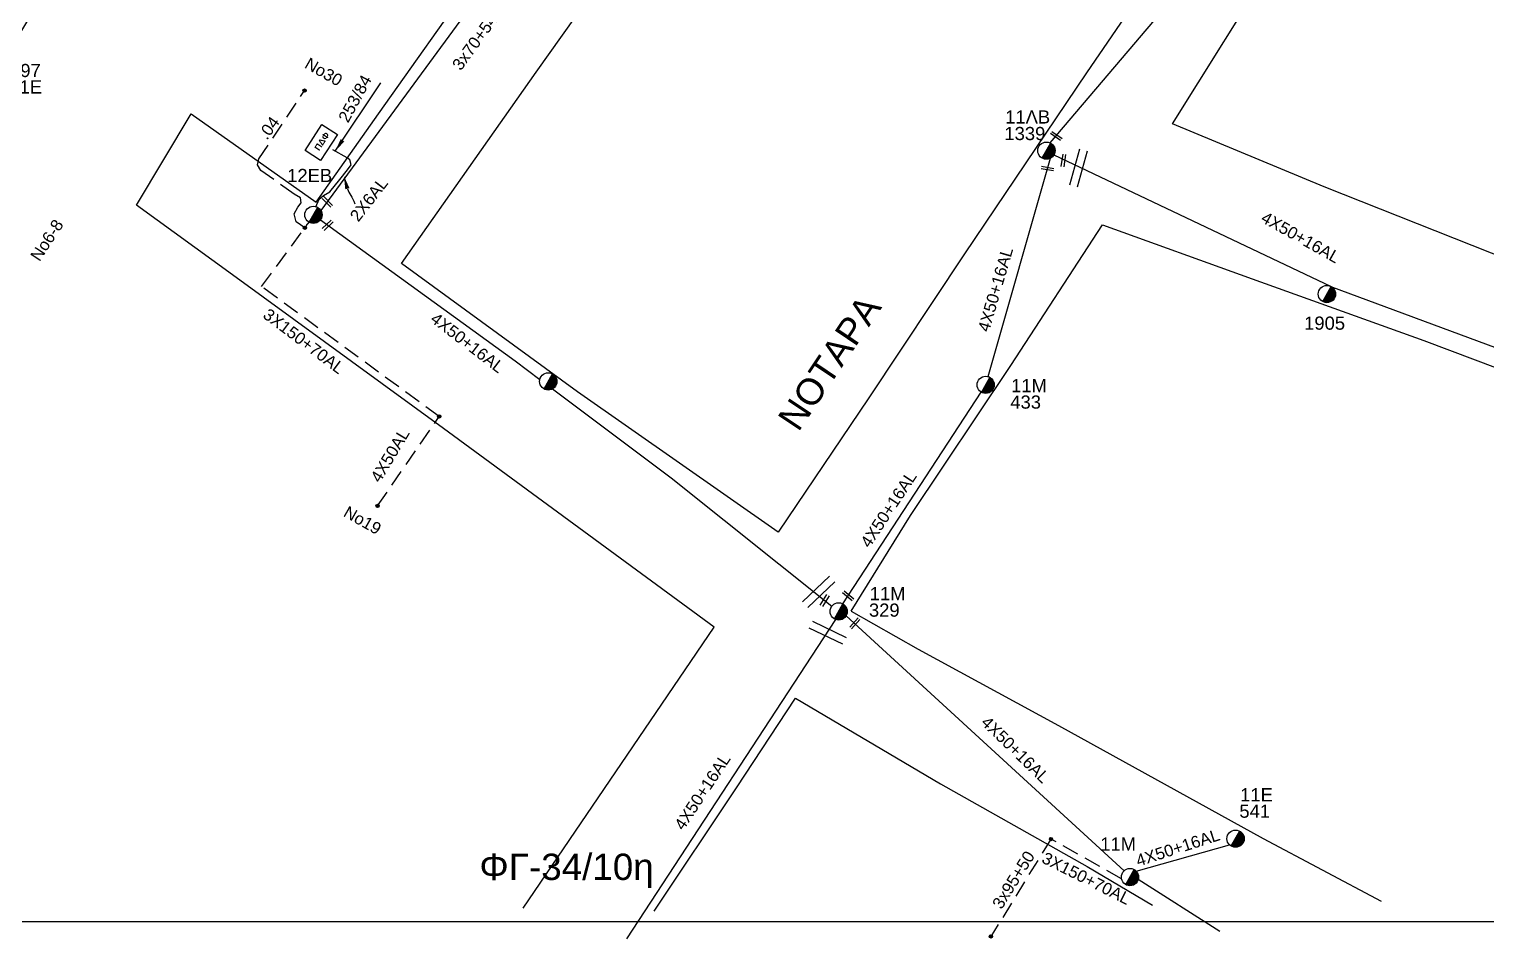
# Model space of a CAD drawing. Header units: millimetres. Extents: x 751 to 1825, y 360 to 872.
# Drawn here: x 1216 to 1326.7, y 368.6 to 437.7 of the extents above; entities that cross this region are included whole.
import ezdxf

# ---------------------------------------------------------------- set-up
doc = ezdxf.new("R2010")
doc.units = ezdxf.units.MM
doc.linetypes.add('DASHED', pattern=[19.05, 12.7, -6.35])
for name, color, linetype in [('Pillar (ΠΔΦ) Δημοτικού Φωτισμού', 7, 'Continuous'), ('Γυμνά εναέρια ΧΤ και ΦΟΠ (3Φ)   4x50+16AL', 7, 'Continuous'), ('Επιγραφές - Σχήματα', 7, 'Continuous'), ('Καλώδια ΧΤ   2x6AL', 7, 'DASHED'), ('Καλώδια ΧΤ   3x95+50 AL XLPE', 7, 'DASHED'), ('Μηχανική τομή', 7, 'Continuous'), ('Στύλος ΦΜ', 7, 'Continuous'), ('Στύλος ΦΜ @ 1', 7, 'Continuous'), ('Συνδέσεις', 7, 'Continuous'), ('Συνεστραμμένα ΧΤ   3x70+54.6+25 AL', 7, 'SYN_LINE'), ('Τομή', 7, 'Continuous'), ('Υπόβαθρο ΔΕΗ', 7, 'Continuous'), ('Υπόγεια Καλώδια Δικτύου ΧΤ   .04', 7, 'DASHED'), ('Υπόγεια καλώδια Δικτύου ΧΤ και Παρ. ΧΤ - 3X150+70 AL', 7, 'DASHED'), ('Υπόγεια καλώδια Παροχών ΧΤ   4x50AL', 7, 'DASHED')]:
    doc.layers.add(name, color=color, linetype=linetype)
doc.styles.add('arial', font='ARIAL.TTF')
doc.styles.get("Standard").update_dxf_attribs({"font": 'ARIAL.TTF'})
doc.linetypes.add('SYN_LINE', pattern='A,0.5,-0.0001,["/\\/\\/\\/",Standard,S=0.1,R=0,X=0,Y=-0.05],-0.25', length=0.7501)
doc.dimstyles.new('ISO-25', dxfattribs={"dimtxt": 2.5, "dimasz": 2.5, "dimexe": 1.25, "dimexo": 0.625, "dimtad": 1, "dimtxsty": 'Standard', "dimcen": 2.5, "dimadec": 0, "dimazin": 0, "dimtfac": 1, "dimtmove": 0, "dimatfit": 3, "dimfxl": 1, "dimarcsym": 0})

# ---------------------------------------------------------------- blocks, each defined once
blk = doc.blocks.new('ΥΠΑΡΧΩΝ ΤΣΙΜΕΝΤΕΝΙΟΣ ΣΤΥΛΟΣ')
at = {"layer": 'Στύλος ΦΜ'}
blk.add_hatch(color=256, dxfattribs=at).paths.add_polyline_path([(-1.29, -2.28, 0.574793), (2.62, 0, 0.268822), (1.3, 2.27)])
blk.add_line((-1.29, -2.28), (1.3, 2.27), dxfattribs=at)
blk.add_circle((0, 0), 2.62, dxfattribs=at)
at = {"layer": 'Στύλος ΦΜ', "flags": 4}
for tag, p in [('ΑΡΙΘΜΟΣ', (-4.68, 8.05)), ('ΤΥΠΟΣ', (-4.91, 3.03))]:
    blk.add_attdef(tag, p, '', height=4, dxfattribs=at)
blk = doc.blocks.new('_ΣΥΝΔΕΣΗ')
at = {"layer": 'Συνδέσεις', "linetype": 'SYN_LINE', "ltscale": 40}
blk.add_hatch(color=256, dxfattribs=at).paths.add_polyline_path([(0.5, -0.01, 1), (-0.5, -0.01, 1)])
at = {"layer": 'Συνδέσεις'}
blk.add_circle((0, -0.01), 0.5, dxfattribs=at)
blk = doc.blocks.new('ΜΗΧΑΝΙΚΗ ΤΟΜΗ')
at = {"layer": 'Μηχανική τομή', "ltscale": 40}
for p, q in [((-1.89, 0.78), (1.89, 0.78)), ((1.89, 0), (-1.89, 0))]:
    blk.add_line(p, q, dxfattribs=at)
blk = doc.blocks.new('ΤΟΜΗ')
at = {"layer": 'Τομή', "ltscale": 40}
for p, q in [((-5.68, 0), (5.68, 0)), ((5.68, -2.33), (-5.68, -2.33))]:
    blk.add_line(p, q, dxfattribs=at)
blk = doc.blocks.new('PILLAR ΔΗΜΟΤΙΚΟΥ ΦΩΤΙΣΜΟΥ')
at = {"layer": 'Pillar (ΠΔΦ) Δημοτικού Φωτισμού', "ltscale": 40}
for p, q in [((-3.64, 2), (3.07, 2)), ((-3.64, -2), (-3.64, 2)), ((3.07, 2), (3.07, -2)), ((3.07, -2), (-3.64, -2))]:
    blk.add_line(p, q, dxfattribs=at)
at = {"layer": 'Pillar (ΠΔΦ) Δημοτικού Φωτισμού', "insert": (-2.13, 0.69), "char_height": 1.3575, "width": 109.961, "attachment_point": 1}
blk.add_mtext('{\\fArial|b1|i0|c161|p34;ΠΔΦ}', dxfattribs=at)

msp = doc.modelspace()

# ---------------------------------------------------------------- linework, layer by layer
at = {"layer": 'Γυμνά εναέρια ΧΤ και ΦΟΠ (3Φ)   4x50+16AL', "color": 5, "ltscale": 0.1}
for points in [[(1293.53, 429.05), (1326.46, 467.8)], [(1288.81, 411.29), (1293.54, 427.88)], [(1277.78, 394.01), (1288.28, 410.11)], [(1278.03, 393.11), (1299.15, 373.73)], [(1300.06, 373.7), (1307.14, 375.71), (1307.14, 375.71), (1307.14, 375.71)], [(1300.22, 373.09), (1306.42, 369.13)]]:
    msp.add_lwpolyline(points, dxfattribs=at)
at = {"layer": 'Γυμνά εναέρια ΧΤ και ΦΟΠ (3Φ)   4x50+16AL', "color": 85, "ltscale": 0.1}
for points in [[(1293.81, 428.13), (1314.87, 418.13)], [(1314.78, 418.17), (1340.87, 408.48), (1368.76, 402.53), (1395.06, 386.42)]]:
    msp.add_lwpolyline(points, dxfattribs=at)
at = {"layer": 'Γυμνά εναέρια ΧΤ και ΦΟΠ (3Φ)   4x50+16AL', "color": 6, "ltscale": 0.1}
for points in [[(1238.1, 423.2), (1252.88, 412.49), (1254.77, 411.07)], [(1255.73, 410.35), (1264.74, 403.59), (1276.95, 393.85)]]:
    msp.add_lwpolyline(points, dxfattribs=at)
at = {"layer": 'Γυμνά εναέρια ΧΤ και ΦΟΠ (3Φ)   4x50+16AL', "color": 62, "ltscale": 0.1}
msp.add_lwpolyline([(1261.37, 368.56), (1277.24, 392.82)], dxfattribs=at)
at = {"layer": 'Επιγραφές - Σχήματα', "ltscale": 0.1}
msp.add_lwpolyline([(1720, 856.45), (751.91, 856.45), (751.91, 369.88), (1720, 369.88)], close=True, dxfattribs=at)
msp.add_lwpolyline([(1240.14, 425.56), (1240.19, 425.42), (1240.25, 425.3), (1240.32, 425.17), (1240.4, 425.05), (1240.48, 424.92), (1240.56, 424.77), (1240.63, 424.61), (1240.7, 424.42)], dxfattribs=at)
at = {"layer": 'Επιγραφές - Σχήματα'}
msp.add_solid([(1239.98, 425.52), (1239.88, 426.53), (1240.3, 425.61)], dxfattribs=at)
at = {"layer": 'Καλώδια ΧΤ   2x6AL', "color": 6, "linetype": 'DASHED', "ltscale": 0.1}
msp.add_lwpolyline([(1237.75, 424.2), (1237.99, 424.78), (1238.32, 425.05), (1238.81, 425.34), (1239.58, 426.27), (1240.16, 426.99), (1240.42, 427.39), (1240.34, 427.77), (1240.13, 427.9), (1238.75, 428.68)], dxfattribs=at)
at = {"layer": 'Καλώδια ΧΤ   3x95+50 AL XLPE', "color": 5, "linetype": 'DASHED', "ltscale": 0.1}
msp.add_lwpolyline([(1293.58, 376.14), (1289.03, 368.74)], dxfattribs=at)
at = {"layer": 'Συνεστραμμένα ΧΤ   3x70+54.6+25 AL', "color": 6, "linetype": 'SYN_LINE', "ltscale": 10}
msp.add_lwpolyline([(1249.59, 439.53), (1238.12, 423.92)], dxfattribs=at)
at = {"layer": 'Υπόβαθρο ΔΕΗ', "ltscale": 0.1}
for points in [[(1253.49, 370.88), (1268, 392.24), (1247.44, 407.34), (1231.42, 419.01), (1224.12, 424.32), (1228.28, 431.26), (1237.76, 424.55), (1242.5, 431.25), (1249.98, 441.83), (1257.47, 452.11), (1264.45, 462), (1272.23, 472.78), (1275.5, 477.39), (1264.01, 481.38), (1256.33, 484.03), (1245.89, 487.59), (1243.59, 484.03), (1234.65, 469.24), (1227.05, 456.76), (1220.37, 445.92), (1213.01, 433.67)], [(1283.5, 474.45), (1297.84, 469.32), (1315.99, 463.05), (1306.89, 449.89), (1296.29, 434.38), (1287.02, 420.61), (1279.75, 409.67), (1272.87, 399.46), (1257.63, 410.14), (1244.24, 419.89), (1254.48, 434.42), (1266.36, 451.13), (1274.84, 462.52), (1281.28, 471.29), (1283.5, 474.45)], [(1302.83, 430.5), (1310.75, 443.2), (1322.02, 461.01), (1340.36, 454.56), (1354.08, 449.72), (1367.08, 445.23), (1382.03, 439.82), (1404.19, 431.83), (1401.74, 424.69), (1397.22, 411.6), (1393.29, 400.26), (1391.73, 395.17), (1386.73, 397.15), (1381.43, 399.21), (1376.28, 401.18), (1370.64, 403.37), (1364.1, 405.98), (1356.38, 409.03), (1346.09, 413.12), (1332.67, 418.43), (1314.34, 425.7), (1302.83, 430.5)], [(1278.41, 393.47), (1282.92, 400.72), (1290.53, 412.12), (1297.5, 422.83), (1308.88, 418.71), (1321.91, 414.03), (1335.16, 409.05), (1350.19, 403.2), (1365.78, 397.06), (1375.83, 393.19), (1388.21, 388.51), (1382.6, 373.19)], [(1278.41, 393.47), (1283.5, 390.58), (1294.17, 384.77), (1309.71, 376.19), (1318.67, 371.41)], [(1263.44, 370.66), (1269.7, 380.04), (1274.17, 386.84), (1285.19, 380.34), (1296.34, 374.06), (1301.31, 371.11)]]:
    msp.add_lwpolyline(points, dxfattribs=at)
at = {"layer": 'Υπόγεια Καλώδια Δικτύου ΧΤ   .04', "color": 6, "linetype": 'DASHED', "ltscale": 0.1}
msp.add_lwpolyline([(1236.92, 422.6), (1236.25, 423.05), (1236.1, 423.65), (1236.38, 424.16), (1236.63, 424.49), (1236.57, 424.86), (1236.09, 425.15), (1233.57, 426.96), (1233.32, 427.38), (1233.42, 427.83), (1236.89, 433.03)], dxfattribs=at)
at = {"layer": 'Υπόγεια καλώδια Δικτύου ΧΤ και Παρ. ΧΤ - 3X150+70 AL', "color": 6, "linetype": 'DASHED', "ltscale": 0.1}
msp.add_lwpolyline([(1247.12, 408.25), (1233.63, 418.13), (1237.23, 423.02)], dxfattribs=at)
at = {"layer": 'Υπόγεια καλώδια Δικτύου ΧΤ και Παρ. ΧΤ - 3X150+70 AL', "color": 5, "linetype": 'DASHED', "ltscale": 0.1}
msp.add_lwpolyline([(1298.95, 373.12), (1293.59, 376.14), (1293.59, 376.14)], dxfattribs=at)
at = {"layer": 'Υπόγεια καλώδια Παροχών ΧΤ   4x50AL', "color": 6, "linetype": 'DASHED', "ltscale": 0.1}
msp.add_lwpolyline([(1242.43, 401.46), (1247.12, 408.25)], dxfattribs=at)

# ---------------------------------------------------------------- block references
at = {"layer": 'Pillar (ΠΔΦ) Δημοτικού Φωτισμού', "ltscale": 0.1, "xscale": 0.350000000000082, "yscale": 0.350000000000082, "zscale": 0.350000000000082, "rotation": 56.99914839759339}
msp.add_blockref('PILLAR ΔΗΜΟΤΙΚΟΥ ΦΩΤΙΣΜΟΥ', (1238.21, 429.16), dxfattribs=at)
at = {"layer": 'Μηχανική τομή', "ltscale": 0.1}
for p, xscale, yscale, zscale, rotation in [((1294.05, 429.65), 0.2499999999999249, 0.2499999999999249, 0.2499999999999249, 144.692606636028), ((1294.63, 427.69), 0.2499999999999805, 0.2499999999999805, 0.2499999999999805, 81.83975587750578), ((1293.31, 427), 0.2499999999999393, 0.2499999999999393, 0.2499999999999393, 350.111207825269), ((1238.55, 424.49), 0.2500000000000487, 0.2500000000000487, 0.2500000000000487, 314.7834172986682), ((1238.71, 422.72), 0.2500000000000739, 0.2500000000000739, 0.2500000000000739, 43.65016037580379), ((1276.48, 394.22), 0.2499999999999743, 0.2499999999999743, 0.2499999999999743, 58.10294595444462), ((1278.24, 394.7), 0.2499999999998682, 0.2499999999998682, 0.2499999999998682, 140.1161219661271), ((1278.76, 392.47), 0.2500000000000468, 0.2500000000000468, 0.2500000000000468, 47.35818015781751)]:
    msp.add_blockref('ΜΗΧΑΝΙΚΗ ΤΟΜΗ', p, dxfattribs=dict(at, xscale=xscale, yscale=yscale, zscale=zscale, rotation=rotation))
at = {"layer": 'Στύλος ΦΜ @ 1', "ltscale": 0.1}
ref = msp.add_blockref('ΥΠΑΡΧΩΝ ΤΣΙΜΕΝΤΕΝΙΟΣ ΣΤΥΛΟΣ', (1212.25, 435.33), dxfattribs=dict(at, xscale=0.25, yscale=0.25, zscale=0.25))
ref.add_attrib('ΤΥΠΟΣ', '11E', (1214.46, 432.8), dxfattribs={"layer": 'Στύλος ΦΜ', "height": 1, "flags": 4})
ref.add_attrib('ΑΡΙΘΜΟΣ', '497', (1214.52, 434.05), dxfattribs={"layer": 'Στύλος ΦΜ', "height": 1, "flags": 4})
ref = msp.add_blockref('ΥΠΑΡΧΩΝ ΤΣΙΜΕΝΤΕΝΙΟΣ ΣΤΥΛΟΣ', (1293.24, 428.46), dxfattribs=dict(at, xscale=0.25, yscale=0.25, zscale=0.25))
ref.add_attrib('ΤΥΠΟΣ', '1339', (1290.05, 429.26), dxfattribs={"layer": 'Στύλος ΦΜ', "height": 1, "flags": 4})
ref.add_attrib('ΑΡΙΘΜΟΣ', '11ΛB', (1290.11, 430.52), dxfattribs={"layer": 'Στύλος ΦΜ', "height": 1, "flags": 4})
ref = msp.add_blockref('ΥΠΑΡΧΩΝ ΤΣΙΜΕΝΤΕΝΙΟΣ ΣΤΥΛΟΣ', (1237.56, 423.58), dxfattribs=dict(at, xscale=0.25, yscale=0.25, zscale=0.25))
ref.add_attrib('ΤΥΠΟΣ', '12EB', (1235.57, 426.07), dxfattribs={"layer": 'Στύλος ΦΜ', "height": 1, "flags": 4})
ref = msp.add_blockref('ΥΠΑΡΧΩΝ ΤΣΙΜΕΝΤΕΝΙΟΣ ΣΤΥΛΟΣ', (1314.55, 417.56), dxfattribs=dict(at, xscale=0.25, yscale=0.25, zscale=0.25))
ref.add_attrib('ΤΥΠΟΣ', '1905', (1312.82, 414.85), dxfattribs={"layer": 'Στύλος ΦΜ', "height": 1, "flags": 4})
at = {"layer": 'Στύλος ΦΜ @ 1', "ltscale": 0.1, "xscale": 0.25, "yscale": 0.25, "zscale": 0.25}
msp.add_blockref('ΥΠΑΡΧΩΝ ΤΣΙΜΕΝΤΕΝΙΟΣ ΣΤΥΛΟΣ', (1255.4, 410.92), dxfattribs=at)
at = {"layer": 'Στύλος ΦΜ @ 1', "ltscale": 0.1}
ref = msp.add_blockref('ΥΠΑΡΧΩΝ ΤΣΙΜΕΝΤΕΝΙΟΣ ΣΤΥΛΟΣ', (1288.63, 410.66), dxfattribs=dict(at, xscale=0.25, yscale=0.25, zscale=0.25))
ref.add_attrib('ΤΥΠΟΣ', '433', (1290.5, 408.85), dxfattribs={"layer": 'Στύλος ΦΜ', "height": 1, "flags": 4})
ref.add_attrib('ΑΡΙΘΜΟΣ', '11M', (1290.56, 410.1), dxfattribs={"layer": 'Στύλος ΦΜ', "height": 1, "flags": 4})
ref = msp.add_blockref('ΥΠΑΡΧΩΝ ΤΣΙΜΕΝΤΕΝΙΟΣ ΣΤΥΛΟΣ', (1277.46, 393.44), dxfattribs=dict(at, xscale=0.25, yscale=0.25, zscale=0.25))
ref.add_attrib('ΤΥΠΟΣ', '329', (1279.76, 393.04), dxfattribs={"layer": 'Στύλος ΦΜ', "height": 1, "flags": 4})
ref.add_attrib('ΑΡΙΘΜΟΣ', '11M', (1279.82, 394.29), dxfattribs={"layer": 'Στύλος ΦΜ', "height": 1, "flags": 4})
ref = msp.add_blockref('ΥΠΑΡΧΩΝ ΤΣΙΜΕΝΤΕΝΙΟΣ ΣΤΥΛΟΣ', (1307.61, 376.17), dxfattribs=dict(at, xscale=0.25, yscale=0.25, zscale=0.25))
ref.add_attrib('ΤΥΠΟΣ', '541', (1307.9, 377.76), dxfattribs={"layer": 'Στύλος ΦΜ', "height": 1, "flags": 4})
ref.add_attrib('ΑΡΙΘΜΟΣ', '11E', (1307.96, 379.01), dxfattribs={"layer": 'Στύλος ΦΜ', "height": 1, "flags": 4})
ref = msp.add_blockref('ΥΠΑΡΧΩΝ ΤΣΙΜΕΝΤΕΝΙΟΣ ΣΤΥΛΟΣ', (1299.59, 373.25), dxfattribs=dict(at, xscale=0.25, yscale=0.25, zscale=0.25))
ref.add_attrib('ΤΥΠΟΣ', '11M', (1297.33, 375.26), dxfattribs={"layer": 'Στύλος ΦΜ', "height": 1, "flags": 4})
at = {"layer": 'Συνδέσεις', "ltscale": 0.1, "xscale": 0.25, "yscale": 0.25, "zscale": 0.25}
for p in [(1236.89, 433.03), (1236.92, 422.6), (1247.12, 408.26), (1242.43, 401.46), (1293.59, 376.14), (1289.03, 368.74)]:
    msp.add_blockref('_ΣΥΝΔΕΣΗ', p, dxfattribs=at)
at = {"layer": 'Τομή', "ltscale": 0.1}
for p, xscale, yscale, zscale, rotation in [((1295.4, 427.22), 0.2499999999998022, 0.2499999999998022, 0.2499999999998022, 74.300777918331), ((1275.74, 395.14), 0.2499999999999258, 0.2499999999999258, 0.2499999999999258, 43.50668183645917), ((1276.5, 391.56), 0.249999999999904, 0.249999999999904, 0.249999999999904, 154.2241673734468)]:
    msp.add_blockref('ΤΟΜΗ', p, dxfattribs=dict(at, xscale=xscale, yscale=yscale, zscale=zscale, rotation=rotation))

# ---------------------------------------------------------------- texts
at = {"layer": 'Γυμνά εναέρια ΧΤ και ΦΟΠ (3Φ)   4x50+16AL', "color": 7, "ltscale": 0.1, "char_height": 0.9, "width": 84.1859, "attachment_point": 1}
for insert, rotation in [((1309.9, 423.88), 330.6629), ((1288.01, 414.87), 73.7268), ((1246.92, 416.23), 322.5192), ((1279.05, 398.7), 56.6), ((1288.84, 385.57), 315.6827), ((1264.91, 377.23), 56.6), ((1299.94, 374.9), 17.9642)]:
    msp.add_mtext('4X50+16AL', dxfattribs=dict(at, insert=insert, rotation=rotation))
at = {"layer": 'Επιγραφές - Σχήματα', "ltscale": 0.1, "char_height": 0.9, "attachment_point": 1, "style": 'arial'}
for s, insert, width, rotation in [('No30', (1237.26, 435.58), 84.1859, 330.4395), ('{\\fArial|b0|i0|c161|p34;253/84}', (1239.4, 430.94), 47.0228, 61.4516), ('No19', (1240.21, 401.5), 84.1859, 330.4395)]:
    msp.add_mtext(s, dxfattribs=dict(at, insert=insert, width=width, rotation=rotation))
at = {"layer": 'Επιγραφές - Σχήματα', "ltscale": 0.1, "insert": (1216, 420.47), "char_height": 0.9, "width": 2.7351, "attachment_point": 1, "rotation": 56.9071}
msp.add_mtext('No6-8', dxfattribs=at)
at = {"layer": 'Επιγραφές - Σχήματα', "ltscale": 0.1, "insert": (1276.77, 412.34), "char_height": 2, "attachment_point": 5, "rotation": 56.2239}
msp.add_mtext('ΝΟΤΑΡΑ', dxfattribs=at)
at = {"layer": 'Επιγραφές - Σχήματα', "ltscale": 0.1, "insert": (1256.79, 373.73), "char_height": 2, "width": 6.1441, "attachment_point": 5}
msp.add_mtext('ΦΓ-34/10η', dxfattribs=at)
at = {"layer": 'Καλώδια ΧΤ   2x6AL', "color": 7, "linetype": 'DASHED', "ltscale": 0.1, "insert": (1240.26, 423.54), "char_height": 0.9, "width": 84.1859, "attachment_point": 1, "rotation": 52.1539}
msp.add_mtext('2X6AL', dxfattribs=at)
at = {"layer": 'Καλώδια ΧΤ   3x95+50 AL XLPE', "linetype": 'DASHED', "ltscale": 0.1, "insert": (1289.07, 371.22), "char_height": 0.9, "width": 84.1859, "attachment_point": 1, "rotation": 58.0239}
msp.add_mtext('3x95+50', dxfattribs=at)
at = {"layer": 'Συνεστραμμένα ΧΤ   3x70+54.6+25 AL', "color": 7, "linetype": 'DASHED', "ltscale": 0.1, "insert": (1248.03, 435.01), "char_height": 0.9, "width": 84.1859, "attachment_point": 1, "rotation": 54.0999}
msp.add_mtext('3x70+54.6+25AL', dxfattribs=at)
at = {"layer": 'Υπόγεια Καλώδια Δικτύου ΧΤ   .04', "color": 7, "linetype": 'DASHED', "ltscale": 0.1, "insert": (1233.3, 429.74), "char_height": 0.9, "width": 84.1859, "attachment_point": 1, "rotation": 54.0673}
msp.add_mtext('.04', dxfattribs=at)
at = {"layer": 'Υπόγεια καλώδια Δικτύου ΧΤ και Παρ. ΧΤ - 3X150+70 AL', "color": 7, "linetype": 'DASHED', "ltscale": 0.1, "char_height": 0.9, "width": 84.1859, "attachment_point": 1}
for insert, rotation in [((1234.19, 416.54), 323.0058), ((1293.21, 375.2), 333.3731)]:
    msp.add_mtext('3X150+70AL', dxfattribs=dict(at, insert=insert, rotation=rotation))
at = {"layer": 'Υπόγεια καλώδια Παροχών ΧΤ   4x50AL', "color": 7, "linetype": 'DASHED', "ltscale": 0.1, "insert": (1241.84, 403.62), "char_height": 0.9, "width": 84.1859, "attachment_point": 1, "rotation": 59.1359}
msp.add_mtext('4X50AL', dxfattribs=at)

# ---------------------------------------------------------------- leaders
at = {"layer": 'Επιγραφές - Σχήματα', "ltscale": 0.1}
msp.add_leader([(1239.21, 428.41), (1242.68, 433.6)], dimstyle='ISO-25', override={"dimasz": 1, "dimgap": 0.625, "dimtad": 0}, dxfattribs=at)

doc.saveas('drawing.dxf')
